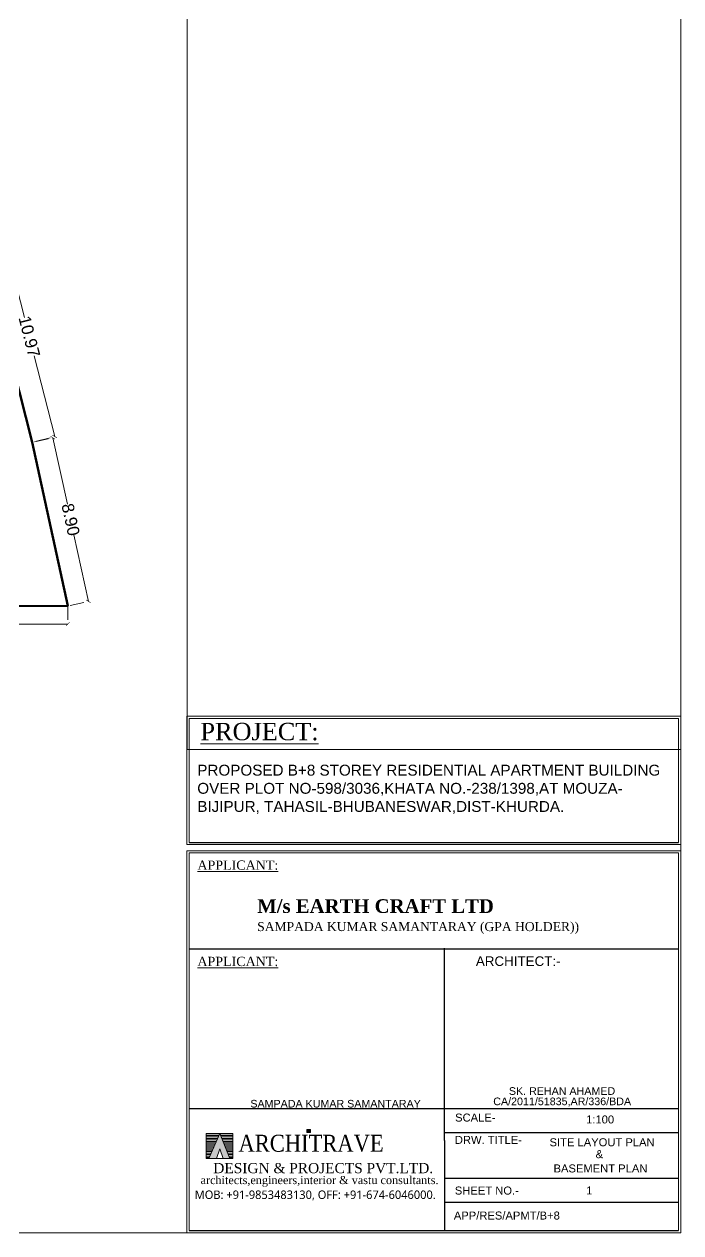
# Model space of a CAD drawing. Header units: metres. Extents: x 0 to 63445, y 32357 to 32804.
# Drawn here: x 63120.5 to 63155.4, y 32675.9 to 32740.2 of the extents above; entities that cross this region are included whole.
import ezdxf

# ---------------------------------------------------------------- set-up
doc = ezdxf.new("R2010")
doc.units = ezdxf.units.M
doc.header["$MEASUREMENT"] = 0
doc.header["$PDMODE"] = 34
doc.header["$PDSIZE"] = -10
for name, pattern in [('ACAD_ISO03W100', [30, 12, -18]), ('DASHED2', [0.375, 0.25, -0.125]), ('HIDDEN', [9.525, 6.35, -3.175])]:
    doc.linetypes.add(name, pattern=pattern)
doc.layers.get('0').update_dxf_attribs({"lineweight": 25})
for name, color, linetype, lineweight in [('ar-ic', 65, 'ACAD_ISO03W100', 20), ('DIM', 56, 'Continuous', 20), ('elev', 252, 'Continuous', 20), ('ELEVATION', 142, 'Continuous', 9), ('site', 15, 'Continuous', 50), ('TEXT-2', 65, 'Continuous', 18), ('wall', 7, 'Continuous', 30)]:
    doc.layers.add(name, color=color, linetype=linetype, lineweight=lineweight)
doc.layers.add('text', color=65, linetype='Continuous')
doc.styles.add('Schedule', font='arial.ttf')
doc.styles.get("Standard").update_dxf_attribs({"font": 'arial.ttf', "height": 0.4})
doc.styles.add('style1', font='verdana.ttf', dxfattribs={"height": 8})
doc.styles.add('TNR', font='times.ttf', dxfattribs={"height": 0.5})
doc.dimstyles.new('ARCHANA', dxfattribs={"dimscale": 0, "dimtxt": 0.5, "dimasz": 0.5, "dimexe": 0, "dimexo": 0, "dimgap": 0, "dimtad": 0, "dimzin": 0, "dimdsep": 46, "dimtxsty": 'TNR', "dimblk": 'ARCHTICK', "dimcen": 0.09, "dimclrd": 36, "dimclre": 36, "dimclrt": 7, "dimadec": 0, "dimazin": 0, "dimtfac": 1, "dimtofl": 0, "dimtmove": 0, "dimatfit": 3, "dimldrblk": 'ARCHTICK', "dimfxl": 1, "dimfrac": 2, "dimtolj": 1, "dimtzin": 0, "dimlwd": -1, "dimlwe": -1, "dimarcsym": 0})

# ---------------------------------------------------------------- blocks, each defined once
blk = doc.blocks.new('_ArchTick')
at = {"color": 0, "linetype": 'ByBlock', "const_width": 0.15}
blk.add_lwpolyline([(-0.5, -0.5), (0.5, 0.5)], dxfattribs=at)
blk = doc.blocks.new('*D134')
at = {"layer": 'Defpoints', "color": 0, "linetype": 'HIDDEN', "ltscale": 3, "transparency": 16777216}
for p in [(63105.984, 32709.189), (63122.777, 32709.261), (63122.781, 32708.297)]:
    blk.add_point(p, dxfattribs=at)
at = {"layer": 'DIM', "color": 36, "linetype": 'DASHED2', "ltscale": 3, "transparency": 16777216}
for p, q in [((63105.984, 32709.189), (63105.988, 32708.225)), ((63122.777, 32709.261), (63122.781, 32708.297))]:
    blk.add_line(p, q, dxfattribs=at)
at = {"layer": 'DIM', "ltscale": 3, "transparency": 16777216}
for p, q in [((63122.781, 32708.297), (63115.435, 32708.265)), ((63105.988, 32708.225), (63113.334, 32708.256))]:
    blk.add_line(p, q, dxfattribs=at)
at = {"layer": 'DIM', "linetype": 'HIDDEN', "ltscale": 3, "transparency": 16777216, "xscale": 0.2, "yscale": 0.2, "zscale": 0.2}
for p, rotation in [((63105.988, 32708.225), 180.2464032410208), ((63122.781, 32708.297), 0.2464032410207907)]:
    blk.add_blockref('_ArchTick', p, dxfattribs=dict(at, rotation=rotation))
at = {"layer": 'DIM', "linetype": 'HIDDEN', "ltscale": 3, "transparency": 16777216, "insert": (63114.384, 32708.261), "char_height": 0.4, "attachment_point": 5, "rotation": 0.2464}
blk.add_mtext('\\A1;{\\H1.6x;16.79}', dxfattribs=at)
blk = doc.blocks.new('*D135')
at = {"layer": 'Defpoints', "color": 0, "linetype": 'HIDDEN', "ltscale": 3, "transparency": 16777216}
for p in [(63120.881, 32717.961), (63122.777, 32709.261), (63123.881, 32709.501)]:
    blk.add_point(p, dxfattribs=at)
at = {"layer": 'DIM', "color": 36, "linetype": 'DASHED2', "ltscale": 3, "transparency": 16777216}
for p, q in [((63121.009, 32717.989), (63121.986, 32718.201)), ((63122.904, 32709.289), (63123.881, 32709.501))]:
    blk.add_line(p, q, dxfattribs=at)
at = {"layer": 'DIM', "ltscale": 3, "transparency": 16777216}
for p, q in [((63121.986, 32718.201), (63122.757, 32714.663)), ((63123.881, 32709.501), (63123.11, 32713.04))]:
    blk.add_line(p, q, dxfattribs=at)
at = {"layer": 'DIM', "linetype": 'HIDDEN', "ltscale": 3, "transparency": 16777216, "xscale": 0.2, "yscale": 0.2, "zscale": 0.2}
for p, rotation in [((63121.986, 32718.201), 102.2908029227778), ((63123.881, 32709.501), 282.2908029227778)]:
    blk.add_blockref('_ArchTick', p, dxfattribs=dict(at, rotation=rotation))
at = {"layer": 'DIM', "linetype": 'HIDDEN', "ltscale": 3, "transparency": 16777216, "insert": (63122.933, 32713.851), "char_height": 0.4, "attachment_point": 5, "rotation": 282.2908}
blk.add_mtext('\\A1;{\\H1.6x;8.90}', dxfattribs=at)
blk = doc.blocks.new('*D136')
at = {"layer": 'Defpoints', "color": 0, "linetype": 'HIDDEN', "ltscale": 3, "transparency": 16777216}
for p in [(63119.387, 32728.902), (63118.182, 32728.596), (63120.881, 32717.961)]:
    blk.add_point(p, dxfattribs=at)
at = {"layer": 'DIM', "color": 36, "linetype": 'DASHED2', "ltscale": 3, "transparency": 16777216}
for p, q in [((63118.418, 32728.656), (63119.387, 32728.902)), ((63121.117, 32718.021), (63122.086, 32718.267))]:
    blk.add_line(p, q, dxfattribs=at)
at = {"layer": 'DIM', "ltscale": 3, "transparency": 16777216}
for p, q in [((63119.387, 32728.902), (63120.478, 32724.602)), ((63122.086, 32718.267), (63120.995, 32722.567))]:
    blk.add_line(p, q, dxfattribs=at)
at = {"layer": 'DIM', "linetype": 'HIDDEN', "ltscale": 3, "transparency": 16777216, "xscale": 0.2, "yscale": 0.2, "zscale": 0.2}
for p, rotation in [((63119.387, 32728.902), 104.2395777746081), ((63122.086, 32718.267), 284.2395777746081)]:
    blk.add_blockref('_ArchTick', p, dxfattribs=dict(at, rotation=rotation))
at = {"layer": 'DIM', "linetype": 'HIDDEN', "ltscale": 3, "transparency": 16777216, "insert": (63120.737, 32723.584), "char_height": 0.4, "attachment_point": 5, "rotation": 284.23958}
blk.add_mtext('\\A1;{\\H1.6x;10.97}', dxfattribs=at)
blk = doc.blocks.new('A$C0B513BB3')
at = {"layer": 'DIM', "linetype": 'Continuous', "ltscale": 4}
for points in [[(25.48, 11.12), (25.48, 11.68), (24.8, 11.68), (24.8, 11.12)], [(8.52, 8.06), (9.14, 6.3), (10.43, 6.3), (8.52, 10.94), (6.5, 6.3), (7.9, 6.3)]]:
    blk.add_hatch(color=256, dxfattribs=at).paths.add_polyline_path(points)
at = {"layer": 'elev', "linetype": 'Continuous', "ltscale": 4}
h = blk.add_hatch(dxfattribs=at)
h.set_pattern_fill('ANSI31', color=256, scale=2.203152, angle=315, style=0)
h.set_pattern_definition([(0, (-1084157.21118, 953609.95078), (0, 0.275393986563), [])])
h.paths.add_polyline_path([(10.96, 10.98), (6.02, 10.98), (6.02, 6.3), (6.5, 6.3), (8.52, 10.94), (10.43, 6.3), (10.96, 6.3)])
at = {"layer": 'DIM', "linetype": 'Continuous', "ltscale": 4}
for p, q in [((6.5, 6.3), (8.52, 10.94)), ((8.52, 10.94), (10.43, 6.3)), ((7.9, 6.3), (8.52, 8.06)), ((9.14, 6.3), (8.52, 8.06))]:
    blk.add_line(p, q, dxfattribs=at)
for points in [[(24.8, 11.68), (25.48, 11.68), (25.48, 11.12), (24.8, 11.12)], [(6.02, 10.98), (10.96, 10.98), (10.96, 6.3), (6.02, 6.3)]]:
    blk.add_lwpolyline(points, close=True, dxfattribs=at)
at = {"layer": 'DIM', "linetype": 'Continuous', "ltscale": 4, "insert": (4.95, 3), "char_height": 2.6438, "width": 50.5651, "attachment_point": 1, "style": 'style1'}
blk.add_mtext('{\\fTimes New Roman|b0|i0|c0|p18;\\H0.57143x;architects,engineers,interior & vastu consultants.}', dxfattribs=at)
at = {"layer": 'wall', "ltscale": 20, "attachment_point": 1}
for s, insert, char_height, width in [('{\\fGabriola|b0|i0|c0|p82;\\H1.071x;    \\fGaramond|b0|i0|c0|p18;ARCHITRAVE\\H0.8667x; \\fTimes New Roman|b0|i0|c0|p18;\\P\\H0.6923x;DESIGN & PROJECTS PVT.LTD.}', (7.32, 10.72), 2.96104, 71.448), ('{\\fTrebuchet MS|b0|i0|c0|p34;MOB: +91-9853483130, OFF: +91-674-6046000.}', (3.85, 0.29), 1.5837, 99.5573)]:
    blk.add_mtext(s, dxfattribs=dict(at, insert=insert, char_height=char_height, width=width))

msp = doc.modelspace()

# ---------------------------------------------------------------- linework, layer by layer
at = {"layer": 'ELEVATION', "ltscale": 20}
msp.add_line((63129.2243, 32696.1195), (63155.2389, 32696.1195), dxfattribs=at)
for points in [[(62933.9122, 32675.9187), (63155.3584, 32675.9187), (63155.3584, 32804.4763), (62933.9122, 32804.4763)], [(63129.1048, 32703.3923), (63155.3584, 32703.3923), (63155.3584, 32696.5625), (63129.1048, 32696.5625)], [(63129.2243, 32703.2729), (63155.2389, 32703.2729), (63155.2389, 32696.682), (63129.2243, 32696.682)], [(63129.1048, 32696.239), (63155.3584, 32696.239), (63155.3584, 32675.9187), (63129.1048, 32675.9187)], [(63129.2243, 32696.1195), (63155.2389, 32696.1195), (63155.2389, 32676.0381), (63129.2243, 32676.0381)]]:
    msp.add_lwpolyline(points, close=True, dxfattribs=at)
msp.add_lwpolyline([(63155.3584, 32762.7631), (63155.3584, 32701.6181), (63129.118, 32701.6181), (63129.118, 32764.5373)], dxfattribs=at)
at = {"layer": 'site', "lineweight": 60}
for points in [[(63046.8012, 32728.7618), (63058.4683, 32728.8426), (63067.1103, 32728.8703), (63075.7554, 32728.8981), (63091.7502, 32728.7842), (63107.7449, 32728.6702), (63112.9636, 32728.6331), (63118.1822, 32728.5959), (63120.8811, 32717.9607)], [(63120.8811, 32717.9607), (63122.7766, 32709.2608), (63105.9841, 32709.1886), (63096.3685, 32708.697), (63096.1747, 32712.4891), (63081.6394, 32710.8417), (63068.7688, 32709.3829), (63051.9933, 32707.4816)]]:
    msp.add_lwpolyline(points, dxfattribs=at)
at = {"layer": 'text'}
for p, q in [((63129.2243, 32696.682), (63155.2389, 32696.682)), ((63129.2243, 32676.0381), (63155.2389, 32676.0381))]:
    msp.add_line(p, q, dxfattribs=at)
at = {"layer": 'text', "ltscale": 0.01}
for p, q in [((63129.2243, 32691.0133), (63155.2448, 32691.0133)), ((63130.4931, 32691.0133), (63155.2448, 32691.0133)), ((63142.8021, 32680.8313), (63142.8021, 32691.0648)), ((63129.2243, 32682.5295), (63155.2389, 32682.5295)), ((63142.8021, 32681.2557), (63155.2389, 32681.2557)), ((63142.8021, 32680.8313), (63142.8021, 32676.0381)), ((63142.8021, 32678.8296), (63155.2389, 32678.8296)), ((63142.8021, 32677.5557), (63155.2389, 32677.5557)), ((63129.2243, 32676.0381), (63155.2389, 32676.0381)), ((63129.3752, 32676.0381), (63155.2389, 32676.0381))]:
    msp.add_line(p, q, dxfattribs=at)

# ---------------------------------------------------------------- block references
at = {"layer": 'site', "xscale": 0.2841909104669685, "yscale": 0.2841909104669685, "zscale": 0.2841909104669685}
msp.add_blockref('A$C0B513BB3', (63128.4325, 32678.0873), dxfattribs=at)

# ---------------------------------------------------------------- texts
at = {"layer": 'ar-ic', "ltscale": 0.01, "style": 'Schedule'}
for s, height, p in [('SCALE-', 0.42559, (63143.3641, 32681.8349)), ('1:100', 0.42559, (63150.3272, 32681.7357)), ('DRW. TITLE-', 0.425593, (63143.3506, 32680.6489)), ('SITE LAYOUT PLAN', 0.425593, (63148.3828, 32680.522)), ('&', 0.4256, (63150.83, 32679.8891)), ('BASEMENT PLAN', 0.425593, (63148.5954, 32679.1303)), ('SHEET NO.-', 0.42559, (63143.3506, 32677.954)), ('1', 0.4256, (63150.3272, 32677.9575)), ('APP/RES/APMT/B+8', 0.425593, (63143.2972, 32676.6252))]:
    msp.add_text(s, height=height, dxfattribs=at).set_placement(p)
at = {"layer": 'TEXT-2', "ltscale": 0.01, "style": 'Schedule'}
for s, height, p in [('ARCHITECT:-', 0.509117, (63144.4677, 32690.1126)), ('SK. REHAN AHAMED', 0.406642, (63146.2219, 32683.2567)), ('SAMPADA KUMAR SAMANTARAY', 0.406642, (63132.4832, 32682.5818)), ('CA/2011/51835,AR/336/BDA', 0.406642, (63145.3916, 32682.7063))]:
    msp.add_text(s, height=height, dxfattribs=at).set_placement(p)
at = {"layer": 'TEXT-2', "ltscale": 20, "attachment_point": 1}
for s, insert, char_height, width in [('{\\fTimes New Roman|b0|i0|c0|p18;\\LPROJECT:}', (63129.8318, 32703.0406), 0.923606, 29.32184), ('{\\fTimes New Roman|b0|i0|c0|p18;\\LAPPLICANT:}', (63129.6687, 32695.719), 0.492553, 22.448839), ('{\\fTimes New Roman|b1|i0|c0|p18;M/s EARTH CRAFT LTD\\P\\fTimes New Roman|b0|i0|c0|p18;\\H0.65455x;SAMPADA KUMAR SAMANTARAY (GPA HOLDER))}', (63132.8462, 32693.6595), 0.7293, 35.902009), ('{\\fTimes New Roman|b0|i0|c0|p18;\\LAPPLICANT:}', (63129.6687, 32690.5989), 0.492553, 22.448839)]:
    msp.add_mtext(s, dxfattribs=dict(at, insert=insert, char_height=char_height, width=width))
at = {"layer": 'TEXT-2', "ltscale": 0.01, "insert": (63129.6625, 32700.8131), "char_height": 0.5790189, "width": 25.328977, "attachment_point": 1, "style": 'Schedule'}
msp.add_mtext('PROPOSED B+8 STOREY RESIDENTIAL APARTMENT BUILDING OVER PLOT NO-598/3036,KHATA NO.-238/1398,AT MOUZA- BIJIPUR, TAHASIL-BHUBANESWAR,DIST-KHURDA.', dxfattribs=at)

# ---------------------------------------------------------------- dimensions: what is measured, and where the dimension line sits
at = {"layer": 'DIM', "linetype": 'HIDDEN', "ltscale": 3}
for p1, p2, distance, picture, middle in [((63120.8811, 32717.9607), (63118.1822, 32728.5959), -1.2432, '*D136', (63120.7367, 32723.5841)), ((63120.8811, 32717.9607), (63122.7766, 32709.2608), 1.1305, '*D135', (63122.9334, 32713.8514)), ((63105.9841, 32709.1886), (63122.7766, 32709.2608), -0.964, '*D134', (63114.3845, 32708.2607))]:
    dim = msp.add_aligned_dim(p1=p1, p2=p2, distance=distance, text='{\\H1.6x;<>}', dimstyle='ARCHANA', override={"dimscale": 1, "dimtxt": 0.278, "dimasz": 0.2, "dimtxsty": 'Standard', "dimclrd": 256, "dimclrt": 256, "dimfxlon": 1, "dimarcsym": 1}, dxfattribs=at)
    dim.commit()
    dim.dimension.update_dxf_attribs({"geometry": picture, "text_midpoint": middle})

doc.saveas('drawing.dxf')
